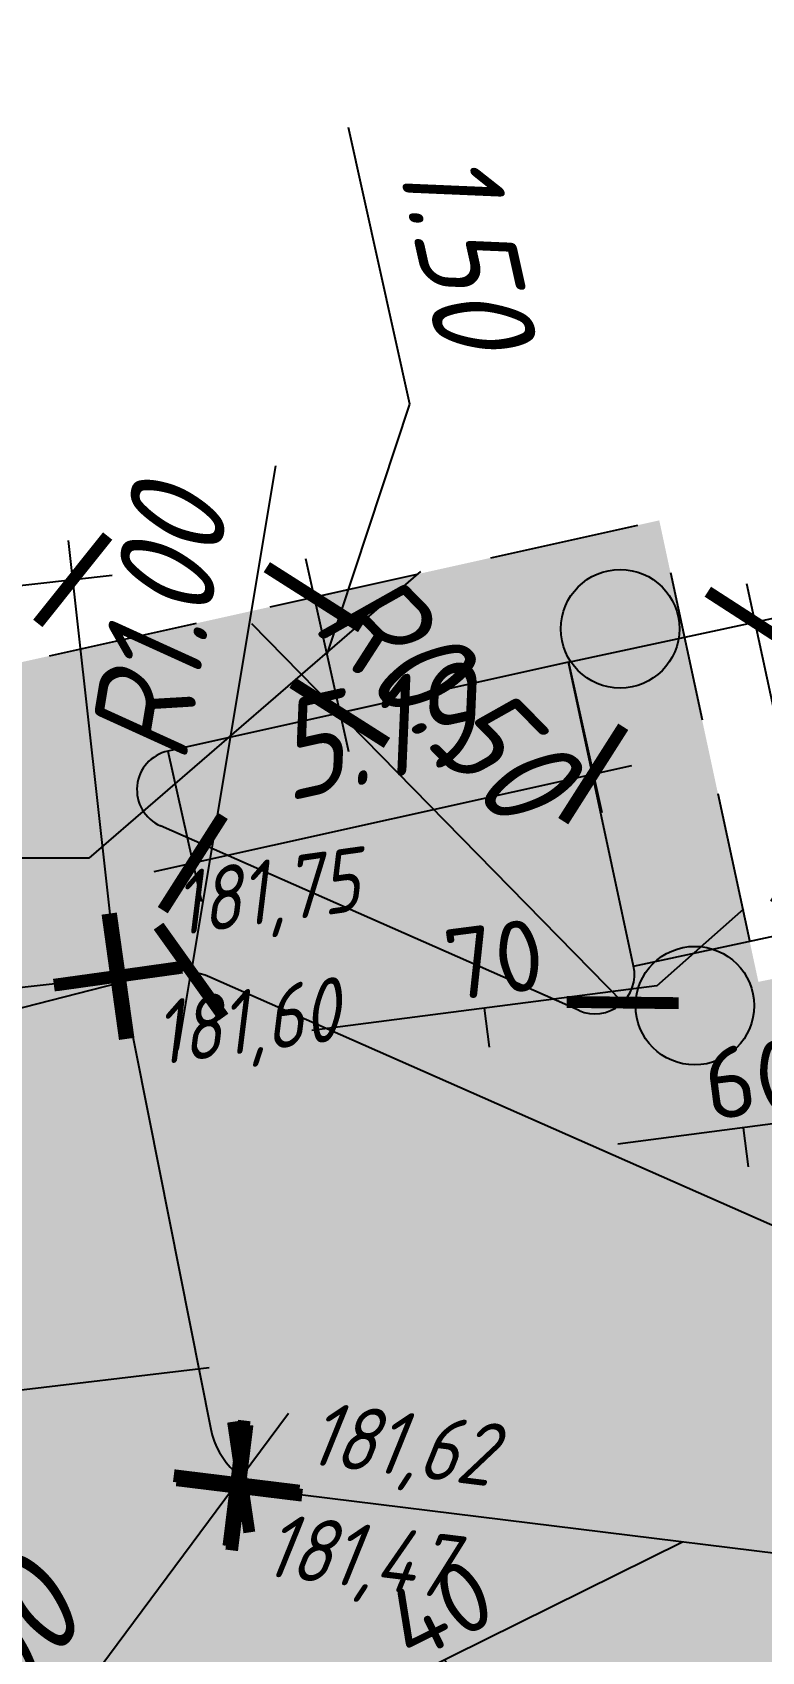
# Model space of a CAD drawing. Extents: x 8646 to 18206, y -17605 to -192.
# Drawn here: x 9180.32 to 9189.54, y -8802.96 to -8782.48 of the extents above; entities that cross this region are included whole.
import ezdxf
from ezdxf.enums import TextEntityAlignment as Align

# ---------------------------------------------------------------- set-up
doc = ezdxf.new("R2010")
doc.units = 0
doc.linetypes.add('ШТРИХОВАЯ2', pattern=[9.524999999999999, 6.35, -3.175])
doc.layers.get('0').update_dxf_attribs({"linetype": 'CONTINUOUS'})
doc.layers.get('DEFPOINTS').update_dxf_attribs({"linetype": 'CONTINUOUS'})
for name, color, linetype in [('_ГП_ВЕРТИКАЛКА', 1, 'CONTINUOUS'), ('ДВ_ГП_П_БОРТ_БР100_30_15', 140, 'CONTINUOUS'), ('ДВ_ГП_П_ГАЗОН_РУЛОННЫЙ', 9, 'CONTINUOUS'), ('ДВ_ГП_П_ГРАНИЦА_РАБОТ', 230, 'ШТРИХОВАЯ2'), ('ДВ_ГП_П_ЗАМЕНА_ЛЮК_ВОДОСТО', 205, 'CONTINUOUS'), ('ДВ_ГП_П_ОФР_РАЗМЕРЫ_ОСН', 242, 'CONTINUOUS'), ('ДВ_ПП_ДО_ТИП2_РЕМОНТ_ПОКРЫ', 31, 'CONTINUOUS'), ('ДВ_ПП_ДО_ТИП5_ЗАМЕНА_ПОКРЫ', 41, 'CONTINUOUS'), ('ДВ_ПП_ДО_ТИП9_УСТРОЙСТВО_Т', 143, 'CONTINUOUS'), ('ДВ_ПП_П_ГАЗОН_УСТРАИВАЕМЫЙ', 104, 'CONTINUOUS')]:
    doc.layers.add(name, color=color, linetype=linetype)
doc.styles.add('SMPLX_1_0', font='simplex8.shx', dxfattribs={"width": 0.8, "oblique": 15})
doc.styles.add('СПДС', font='isocpeur.ttf', dxfattribs={"width": 0.9, "oblique": 15})
doc.styles.add('ТВЕРЬУНИВЕРСАЛПРОЕКТ', font='isocpeur.ttf')
doc.dimstyles.new('ДЕЛОВОЙ_ВЕКТОР', dxfattribs={"dimtxt": 1.25, "dimasz": 1, "dimexe": 0.5, "dimexo": 0, "dimgap": 0.5, "dimtad": 1, "dimzin": 1, "dimtxsty": 'СПДС', "dimblk": 'ARCHTICK', "dimcen": 0, "dimdle": 0.5, "dimclrd": 256, "dimclre": 256, "dimclrt": 256, "dimazin": 3, "dimtfac": 1, "dimtmove": 0, "dimatfit": 3, "dimtolj": 1, "dimtzin": 9})
doc.dimstyles.new('ДЕЛОВОЙ_ВЕКТОР$4', dxfattribs={"dimtxt": 1.25, "dimasz": 1, "dimexe": 0.5, "dimexo": 0, "dimgap": 0.5, "dimtad": 1, "dimzin": 1, "dimtxsty": 'СПДС', "dimblk1": 'ARCHTICK', "dimsah": 1, "dimcen": 0, "dimdle": 0.5, "dimclrd": 256, "dimclre": 256, "dimclrt": 256, "dimazin": 3, "dimtfac": 1, "dimtmove": 0, "dimatfit": 3, "dimtolj": 1, "dimtzin": 9})

# ---------------------------------------------------------------- blocks, each defined once
blk = doc.blocks.new('_ARCHTICK')
at = {"color": 0, "linetype": 'BYBLOCK', "const_width": 0.15}
blk.add_lwpolyline([(-0.5, -0.5), (0.5, 0.5)], dxfattribs=at)
blk = doc.blocks.new('*D634')
at = {"layer": 'DEFPOINTS', "color": 0}
for p in [(9183.879955588194, -8789.62122727451), (9184.205507772716, -8791.085473078718), (9184.205507772716, -8791.085473078718)]:
    blk.add_point(p, dxfattribs=at)
at = {"layer": 'ДВ_ГП_П_ОФР_РАЗМЕРЫ_ОСН'}
for p, q in [((9185.09286009651, -8787.180003981746), (9184.314804159265, -8783.680518505324)), ((9184.042731680456, -8790.353350176612), (9185.09286009651, -8787.180003981746)), ((9183.771438193355, -8789.133145339774), (9184.314025167558, -8791.573555013454)), ((9183.879955588194, -8789.62122727451), (9184.368037522932, -8789.51270987967)), ((9184.205507772716, -8791.085473078718), (9184.693589707455, -8790.976955683876))]:
    blk.add_line(p, q, dxfattribs=at)
for p, rotation in [((9183.879955588196, -8789.62122727451), 102.5349313781753), ((9184.205507772716, -8791.085473078718), 282.5349313781753)]:
    blk.add_blockref('_ARCHTICK', p, dxfattribs=dict(at, rotation=rotation))
at = {"layer": 'ДВ_ГП_П_ОФР_РАЗМЕРЫ_ОСН', "insert": (9185.802016481046, -8785.186097105141), "char_height": 1.25, "attachment_point": 5, "rotation": 282.53493137817526, "style": 'СПДС'}
blk.add_mtext('\\A1;1.50', dxfattribs=at)
blk = doc.blocks.new('*D637')
at = {"layer": 'DEFPOINTS', "color": 0}
for p in [(9187.432916241649, -8794.392599172967), (9187.782739002458, -8794.74984423734)]:
    blk.add_point(p, dxfattribs=at)
at = {"layer": 'ДВ_ГП_П_ГАЗОН_РУЛОННЫЙ'}
blk.add_line((9183.08816198649, -8789.955660850335), (9187.782739002458, -8794.74984423734), dxfattribs=at)
at = {"layer": 'ДВ_ГП_П_ГАЗОН_РУЛОННЫЙ', "rotation": 314.3985710652152}
blk.add_blockref('_ARCHTICK', (9187.782739002458, -8794.74984423734), dxfattribs=at)
at = {"layer": 'ДВ_ГП_П_ГАЗОН_РУЛОННЫЙ', "insert": (9185.539606367694, -8790.851161203269), "char_height": 1.25, "attachment_point": 5, "rotation": 314.39857106521515, "style": 'СПДС'}
blk.add_mtext('\\A1;R0.50', dxfattribs=at)
blk = doc.blocks.new('*D674')
at = {"layer": 'DEFPOINTS', "color": 0}
for p in [(9183.555627643165, -8799.949759381798), (9182.959102214429, -8800.752353558742)]:
    blk.add_point(p, dxfattribs=at)
at = {"layer": 'ДВ_ГП_П_ОФР_РАЗМЕРЫ_ОСН'}
for p in [(9183.555627643165, -8799.949759381798), (9179.09067269407, -8805.95712582392)]:
    blk.add_line(p, (9182.959102214429, -8800.752353558742), dxfattribs=at)
at = {"layer": 'ДВ_ГП_П_ОФР_РАЗМЕРЫ_ОСН', "rotation": 53.37854698206729}
blk.add_blockref('_ARCHTICK', (9182.959102214429, -8800.752353558742), dxfattribs=at)
at = {"layer": 'ДВ_ГП_П_ОФР_РАЗМЕРЫ_ОСН', "insert": (9179.525443576447, -8803.486242760946), "char_height": 1.25, "attachment_point": 5, "rotation": 53.378546982067284, "style": 'СПДС'}
blk.add_mtext('\\A1;R1.00', dxfattribs=at)
blk = doc.blocks.new('*D675')
at = {"layer": 'DEFPOINTS', "color": 0}
for p in [(9182.325172940593, -8794.35842306943), (9182.160797863906, -8795.344820978067)]:
    blk.add_point(p, dxfattribs=at)
at = {"layer": 'ДВ_ГП_П_ОФР_РАЗМЕРЫ_ОСН'}
for p in [(9183.391134873524, -8787.961695277516), (9182.160797863906, -8795.344820978067)]:
    blk.add_line(p, (9182.325172940593, -8794.35842306943), dxfattribs=at)
at = {"layer": 'ДВ_ГП_П_ОФР_РАЗМЕРЫ_ОСН', "rotation": 260.5390666639138}
blk.add_blockref('_ARCHTICK', (9182.325172940593, -8794.35842306943), dxfattribs=at)
at = {"layer": 'ДВ_ГП_П_ОФР_РАЗМЕРЫ_ОСН', "insert": (9181.912831336527, -8789.988739303564), "char_height": 1.25, "attachment_point": 5, "rotation": 80.53906666391377, "style": 'СПДС'}
blk.add_mtext('\\A1;R1.00', dxfattribs=at)
blk = doc.blocks.new('*U684')
at = {"color": 0, "linetype": 'CONTINUOUS'}
blk.add_lwpolyline([(0, 0), (0.4162539275694954, 0.2770066204677598)], dxfattribs=at)
at = {"color": 0, "linetype": 'CONTINUOUS', "style": 'ТВЕРЬУНИВЕРСАЛПРОЕКТ', "flags": 4}
blk.add_attdef('ГОРИЗОНТАЛЬ', (0.1121774511884177, -0.430393223429204), '', height=0.8999999999999995, rotation=123.642776133255, dxfattribs=at)
blk = doc.blocks.new('*D708')
at = {"layer": 'DEFPOINTS', "color": 0}
for p in [(9180.82904668448, -8789.400729342393), (9181.389470661194, -8794.42466064526), (9173.282404934296, -8795.32901099168)]:
    blk.add_point(p, dxfattribs=at)
at = {"layer": 'ДВ_ГП_П_ОФР_РАЗМЕРЫ_ОСН'}
for p, q in [((9181.389470661194, -8794.42466064526), (9180.773615060798, -8788.903811507036)), ((9172.225063122227, -8790.360511312496), (9181.325964519838, -8789.34529771871)), ((9173.282404934296, -8795.32901099168), (9172.6665493339, -8789.808161853456))]:
    blk.add_line(p, q, dxfattribs=at)
for p, rotation in [((9180.82904668448, -8789.400729342393), 6.365080377033241), ((9172.721980957584, -8790.305079688813), 186.3650803770333)]:
    blk.add_blockref('_ARCHTICK', p, dxfattribs=dict(at, rotation=rotation))
at = {"layer": 'ДВ_ГП_П_ОФР_РАЗМЕРЫ_ОСН', "insert": (9176.650792667746, -8788.73483938605), "char_height": 1.25, "attachment_point": 5, "rotation": 6.365080377033244, "style": 'СПДС'}
blk.add_mtext('\\A1;8.16', dxfattribs=at)
blk = doc.blocks.new('РСО_ЛЮК_ВОДОСТОК')
at = {"layer": 'ДВ_ГП_П_ЗАМЕНА_ЛЮК_ВОДОСТО'}
h = blk.add_hatch(color=256, dxfattribs=at)
h.dxf.hatch_style = 1
edge = h.paths.add_edge_path()
edge.add_arc((0, 0), 0.75, 0, 360)
blk.add_circle((0, 0), 0.75, dxfattribs=at)
blk = doc.blocks.new('*D825')
at = {"layer": 'DEFPOINTS', "color": 0}
for p in [(9187.096105025104, -8790.44279392786), (9190.279106439983, -8793.781387242763), (9187.921771161156, -8794.287618852566)]:
    blk.add_point(p, dxfattribs=at)
at = {"layer": 'ДВ_ГП_П_ОФР_РАЗМЕРЫ_ОСН'}
for p, q in [((9189.34845998353, -8789.447707398547), (9190.384086760385, -8794.270242162273)), ((9187.096105025104, -8790.44279392786), (9189.94229522344, -8789.831581997656)), ((9187.921771161156, -8794.287618852566), (9190.767961359492, -8793.676406922363))]:
    blk.add_line(p, q, dxfattribs=at)
for p, rotation in [((9189.45344030393, -8789.936562318057), 102.1200457059636), ((9190.279106439983, -8793.781387242763), 282.1200457059635)]:
    blk.add_blockref('_ARCHTICK', p, dxfattribs=dict(at, rotation=rotation))
at = {"layer": 'ДВ_ГП_П_ОФР_РАЗМЕРЫ_ОСН', "insert": (9190.966196940852, -8791.622769059508), "char_height": 1.25, "attachment_point": 5, "rotation": 282.12004570596355, "style": 'СПДС'}
blk.add_mtext('\\A1;3.93', dxfattribs=at)
blk = doc.blocks.new('*D826')
at = {"layer": 'DEFPOINTS', "color": 0}
for p in [(9187.096105025397, -8790.442793927796), (9182.032241947965, -8791.568664790628), (9187.41079166277, -8791.858169435382)]:
    blk.add_point(p, dxfattribs=at)
at = {"layer": 'ДВ_ГП_П_ОФР_РАЗМЕРЫ_ОСН'}
for p, q in [((9187.096105025397, -8790.442793927796), (9187.519309057612, -8792.346251370118)), ((9182.032241947965, -8791.568664790628), (9182.45544598018, -8793.472122232952)), ((9181.8588466506, -8793.092557693057), (9187.898873597507, -8791.74965204054))]:
    blk.add_line(p, q, dxfattribs=at)
for p, rotation in [((9187.41079166277, -8791.858169435382), 12.53493137819283), ((9182.346928585339, -8792.984040298215), 192.5349313781928)]:
    blk.add_blockref('_ARCHTICK', p, dxfattribs=dict(at, rotation=rotation))
at = {"layer": 'ДВ_ГП_П_ОФР_РАЗМЕРЫ_ОСН', "insert": (9184.634695985662, -8791.32292051364), "char_height": 1.25, "attachment_point": 5, "rotation": 12.53493137819283, "style": 'СПДС'}
blk.add_mtext('\\A1;5.19', dxfattribs=at)
blk = doc.blocks.new('M_POINT_06')
at = {"const_width": 0.2}
for points in [[(0, 1), (0, -1)], [(-1, 0), (1, 0)]]:
    blk.add_lwpolyline(points, dxfattribs=at)
at = {"color": 0, "linetype": 'BYBLOCK'}
blk.add_point((0, 0), dxfattribs=at)
at = {"color": 0, "linetype": 'BYBLOCK', "style": 'SMPLX_1_0', "oblique": 15, "width": 0.8}
for tag, p in [('NORTH', (1, 3.5)), ('EAST', (1, 2)), ('ELEVATION', (1, 0.5)), ('DESCRIPTION', (1, -1))]:
    blk.add_attdef(tag, p, '', height=1, dxfattribs=at)
for tag, p in [('Z', (-1, 2)), ('NUMBER', (-1, 0.5)), ('CODE1', (-1, -1)), ('CODE2', (-1, -2.5)), ('CODE3', (-1, -4))]:
    blk.add_attdef(tag, text='', height=1, dxfattribs=at).set_placement(p, align=Align.RIGHT)
blk = doc.blocks.new('M_POINT_04')
at = {"color": 0, "const_width": 0.2}
for points in [[(0, 1), (0, -1)], [(-1, 0), (1, 0)]]:
    blk.add_lwpolyline(points, dxfattribs=at)
at = {"color": 0, "linetype": 'BYBLOCK'}
blk.add_point((0, 0), dxfattribs=at)
at = {"color": 0, "linetype": 'BYBLOCK', "style": 'SMPLX_1_0', "oblique": 15, "width": 0.8}
for tag, p in [('NORTH', (0.9999999999999999, 3.5)), ('EAST', (1, 2)), ('ELEVATION', (1, 0.4999999999999999)), ('DESCRIPTION', (1, -1))]:
    blk.add_attdef(tag, p, '', height=1, dxfattribs=at)
for tag, p in [('Z', (-0.9999999999999998, 2)), ('NUMBER', (-0.9999999999999999, 0.5000000000000001)), ('CODE1', (-1, -0.9999999999999999)), ('CODE2', (-1, -2.5)), ('CODE3', (-0.9999999999999998, -4))]:
    blk.add_attdef(tag, text='', height=1, dxfattribs=at).set_placement(p, align=Align.RIGHT)
blk = doc.blocks.new('*U1160')
at = {"color": 0, "linetype": 'CONTINUOUS'}
blk.add_lwpolyline([(0, 0), (0.4835848521883298, 0.1270656945599063)], dxfattribs=at)
at = {"color": 0, "linetype": 'CONTINUOUS', "style": 'ТВЕРЬУНИВЕРСАЛПРОЕКТ', "flags": 4}
blk.add_attdef('ГОРИЗОНТАЛЬ', (-0.0334422985981858, -0.4435129310328847), '', height=0.8999999999999996, rotation=104.7221219821744, dxfattribs=at)

msp = doc.modelspace()

# ---------------------------------------------------------------- hatches: boundary and pattern name
at = {"layer": 'ДВ_ГП_П_ГАЗОН_РУЛОННЫЙ'}
h = msp.add_hatch(color=256, dxfattribs=at)
h.dxf.hatch_style = 1
edge = h.paths.add_edge_path()
edge.add_arc((-116300.3808593974, 919442.4536245302), 936604.3449646322, 277.68368648986274, 277.6842830747062, ccw=False)
edge.add_line((8927.387862699677, -8752.410047701514), (8924.665748643634, -8757.034159042374))
edge.add_arc((8927.251050617871, -8758.556070243112), 3.000000000154401, 149.5156009076617, 162.3199063845557)
edge.add_line((8924.392749454062, -8757.644964070434), (8925.954885322488, -8765.073787978028))
edge.add_line((8925.954885322488, -8765.073787978028), (8927.19582026329, -8770.516707172967))
edge.add_line((8927.19582026329, -8770.516707172967), (8927.526226148568, -8770.47472422155))
edge.add_line((8927.526226148568, -8770.47472422155), (8928.516085729116, -8770.348947930843))
edge.add_line((8928.516085729116, -8770.348947930843), (8941.885651642086, -8767.571764256465))
edge.add_line((8941.885651642086, -8767.571764256465), (8941.732982341226, -8767.051640312438))
edge.add_line((8941.732982341226, -8767.051640312438), (8937.05256406503, -8751.106079549878))
h = msp.add_hatch(color=256, dxfattribs=at)
h.dxf.hatch_style = 1
edge = h.paths.add_edge_path()
edge.add_line((9187.096105025106, -8790.442793927861), (9182.032241947965, -8791.56866479063))
edge.add_arc((9182.140759342821, -8792.056746725379), 0.5000000000146941, 102.5349313795241, 180.9973042211315)
edge.add_line((9181.640835085213, -8792.065449407062), (9187.637060085515, -8794.849025827547))
edge.add_arc((9187.43291624164, -8794.392599172963), 0.5000000000069997, 294.0973153219868, 372.1200457055552)
edge.add_line((9187.921771161156, -8794.287618852564), (9187.096105025106, -8790.442793927861))
h = msp.add_hatch(color=256, dxfattribs=at)
h.dxf.hatch_style = 1
h.paths.add_polyline_path([(9195.352401391727, -8800.074254980635), (9182.564593960908, -8794.42997196755, 0.1324550843783341), (9182.049934616549, -8794.35098530736), (9181.43542712352, -8794.419534161276), (9181.785101775731, -8796.176573790613), (9182.574861351011, -8800.14494513992, 0.3234083960427361), (9183.432756156568, -8800.942181972117), (9190.401218449524, -8801.804944800759, 0.2363754708183415)])
at = {"layer": 'ДВ_ПП_ДО_ТИП2_РЕМОНТ_ПОКРЫ'}
h = msp.add_hatch(color=256, dxfattribs=at)
h.dxf.hatch_style = 1
edge = h.paths.add_edge_path()
edge.add_line((9202.720970000304, -8797.601349986266), (9202.099502777219, -8794.68427258216))
edge.add_line((9202.099502777219, -8794.68427258216), (9197.138273142711, -8795.804685234421))
edge.add_arc((9191.138447369109, -8795.85040925883), 5.999999999999338, -14.781806766110094, 0.4366364964807872, ccw=False)
edge.add_arc((9191.138447369121, -8795.85040925883), 5.999999999987334, 329.8439699211655, 345.2181932338588, ccw=False)
edge.add_arc((9191.138447369114, -8795.85040925884), 5.999999999988771, 262.9421466249227, 329.8439699212755, ccw=False)
edge.add_line((9190.401218449524, -8801.804944800759), (9183.432756156568, -8800.942181972117))
edge.add_arc((9183.555627643167, -8799.949759381792), 1.000000000003323, 191.6845010653374, 262.94214662490725, ccw=False)
edge.add_line((9182.576350012898, -8800.152281782677), (9181.43568360476, -8794.419505550568))
edge.add_line((9181.43568360476, -8794.419505550568), (9166.146518641564, -8796.125025413943))
edge.add_line((9166.146518641564, -8796.125025413943), (9166.72198011107, -8798.873226755932))
edge.add_line((9166.72198011107, -8798.873226755932), (9167.799108147306, -8802.783252321431))
edge.add_line((9167.799108147306, -8802.783252321431), (9170.258453853536, -8803.077721523856))
edge.add_line((9170.258453853536, -8803.077721523856), (9179.016242812491, -8804.12633340596))
edge.add_line((9179.016242812491, -8804.12633340596), (9181.397260591037, -8804.411424031663))
edge.add_line((9181.397260591037, -8804.411424031663), (9212.251124351911, -8808.105704437383))
edge.add_line((9212.251124351911, -8808.105704437383), (9209.779139988404, -8796.070239997558))
edge.add_line((9209.779139988404, -8796.070239997558), (9202.720970000304, -8797.601349986266))
at = {"layer": 'ДВ_ПП_ДО_ТИП5_ЗАМЕНА_ПОКРЫ'}
h = msp.add_hatch(color=256, dxfattribs=at)
h.dxf.hatch_style = 1
edge = h.paths.add_edge_path()
edge.add_line((9016.488677068974, -8742.62169371712), (9018.87191848438, -8742.119585177556))
edge.add_line((9018.87191848438, -8742.119585177556), (9025.970231954674, -8740.62852697525))
edge.add_line((9025.970231954674, -8740.62852697525), (9038.494256545851, -8737.998499535552))
edge.add_line((9038.494256545851, -8737.998499535552), (9038.617009716145, -8738.582876864042))
edge.add_line((9038.617009716145, -8738.582876864042), (9041.443374492923, -8737.989176150753))
edge.add_line((9041.443374492923, -8737.989176150753), (9041.245549083302, -8737.008906922772))
edge.add_line((9041.245549083302, -8737.008906922772), (9039.390080124438, -8737.398663140164))
edge.add_line((9039.390080124438, -8737.398663140164), (9039.267177129383, -8736.813572557632))
edge.add_line((9039.267177129383, -8736.813572557632), (9024.786018250017, -8739.855456800924))
edge.add_line((9024.786018250017, -8739.855456800924), (9024.908921262195, -8740.440547379858))
edge.add_line((9024.908921262195, -8740.440547379858), (9019.764999999948, -8741.507999999874))
edge.add_line((9019.764999999948, -8741.507999999874), (9019.644355874754, -8740.935504578305))
edge.add_line((9019.644355874754, -8740.935504578305), (9004.994097018292, -8744.012909481975))
edge.add_line((9004.994097018292, -8744.012909481975), (9005.11699999995, -8744.597999999874))
edge.add_line((9005.11699999995, -8744.597999999874), (9000.037660206865, -8745.653058290227))
edge.add_line((9000.037660206865, -8745.653058290227), (8999.917150934183, -8745.079363167457))
edge.add_line((8999.917150934183, -8745.079363167457), (8985.32570491648, -8748.14441370879))
edge.add_line((8985.32570491648, -8748.14441370879), (8985.457899990794, -8748.77374001269))
edge.add_line((8985.457899990794, -8748.77374001269), (8980.35999999995, -8749.788999999873))
edge.add_line((8980.35999999995, -8749.788999999873), (8980.238989571515, -8749.212919114438))
edge.add_line((8980.238989571515, -8749.212919114438), (8965.700962709181, -8752.266748892976))
edge.add_line((8965.700962709181, -8752.266748892976), (8965.82599999995, -8752.861999999877))
edge.add_line((8965.82599999995, -8752.861999999877), (8960.71037679863, -8753.948707527688))
edge.add_line((8960.71037679863, -8753.948707527688), (8960.581521774906, -8753.342128726952))
edge.add_line((8960.581521774906, -8753.342128726952), (8941.082064058302, -8757.438146946497))
edge.add_line((8941.082064058302, -8757.438146946497), (8940.374671051495, -8754.076108523423))
edge.add_line((8940.374671051495, -8754.076108523423), (8941.92842406614, -8753.749730129948))
edge.add_line((8941.92842406614, -8753.749730129948), (8941.254022931418, -8750.539183878107))
edge.add_arc((-116300.3809021083, 919442.4538186744), 936604.3451627444, 277.6842830757075, 277.68454242455965, ccw=False)
edge.add_line((8937.052564065814, -8751.106079550183), (8941.732982341175, -8767.051640312311))
edge.add_line((8941.732982341175, -8767.051640312311), (8941.885651642086, -8767.571764256465))
edge.add_line((8941.885651642086, -8767.571764256465), (8943.359095209436, -8767.26569422794))
edge.add_line((8943.359095209436, -8767.26569422794), (8943.229202285907, -8766.823166363394))
edge.add_line((8943.229202285907, -8766.823166363394), (8940.792265022788, -8758.520846161158))
edge.add_line((8940.792265022788, -8758.520846161158), (8959.810670175179, -8754.525876366279))
edge.add_line((8959.810670175179, -8754.525876366279), (8966.885176431932, -8753.039819329953))
edge.add_line((8966.885176431932, -8753.039819329953), (8979.465919224114, -8750.397133185561))
edge.add_line((8979.465919224114, -8750.397133185561), (8986.509918659076, -8748.91748413748))
edge.add_line((8986.509918659076, -8748.91748413748), (8999.144080497892, -8746.263576873022))
edge.add_line((8999.144080497892, -8746.263576873022), (9006.178310745261, -8744.785979903449))
edge.add_line((9006.178310745261, -8744.785979903449), (9013.83050409704, -8743.178574961632))
edge.add_line((9013.83050409704, -8743.178574961632), (9015.664307982664, -8751.20456041233))
edge.add_line((9015.664307982664, -8751.20456041233), (9015.894013442068, -8752.209909288167))
edge.add_line((9015.894013442068, -8752.209909288167), (9018.532761445676, -8751.650297290349))
edge.add_line((9018.532761445676, -8751.650297290349), (9018.31585259381, -8750.692223319855))
edge.add_line((9018.31585259381, -8750.692223319855), (9016.488677068974, -8742.62169371712))
h = msp.add_hatch(color=256, dxfattribs=at)
h.dxf.hatch_style = 1
edge = h.paths.add_edge_path()
edge.add_line((9181.389470660604, -8794.424660645394), (9180.489120015824, -8790.375126602596))
edge.add_line((9180.489120015824, -8790.375126602596), (9175.134881072529, -8791.56555800383))
edge.add_line((9175.134881072529, -8791.56555800383), (9167.590199999411, -8793.243000000133))
edge.add_line((9167.590199999411, -8793.243000000133), (9163.534100005494, -8773.805129985825))
edge.add_line((9163.534100005494, -8773.805129985825), (9163.363295137962, -8773.841255454905))
edge.add_line((9163.363295137962, -8773.841255454905), (9164.880879999411, -8781.016550000133))
edge.add_line((9164.880879999411, -8781.016550000133), (9156.264295630735, -8782.936261654651))
edge.add_line((9156.264295630735, -8782.936261654651), (9156.51802542133, -8784.075122348839))
edge.add_line((9156.51802542133, -8784.075122348839), (9149.85599999941, -8785.542000000132))
edge.add_line((9149.85599999941, -8785.542000000132), (9149.731655026268, -8784.972567914303))
edge.add_line((9149.731655026268, -8784.972567914303), (9148.22899999941, -8785.281000000134))
edge.add_line((9148.22899999941, -8785.281000000134), (9147.37426488548, -8781.116802841076))
edge.add_line((9147.37426488548, -8781.116802841076), (9148.824674820864, -8780.819094482413))
edge.add_line((9148.824674820864, -8780.819094482413), (9146.75714374159, -8771.350930784154))
edge.add_line((9146.75714374159, -8771.350930784154), (9142.661450147427, -8772.156043031231))
edge.add_line((9142.661450147427, -8772.156043031231), (9141.23716998751, -8765.515149998608))
edge.add_line((9141.23716998751, -8765.515149998608), (9145.264084684735, -8764.537636739502))
edge.add_line((9145.264084684735, -8764.537636739502), (9144.56628784766, -8761.318007359354))
edge.add_line((9144.56628784766, -8761.318007359354), (9143.023956860192, -8761.654801023042))
edge.add_line((9143.023956860192, -8761.654801023042), (9142.176699388963, -8757.74556134316))
edge.add_line((9142.176699388963, -8757.74556134316), (9143.713454664165, -8757.412497238209))
edge.add_line((9143.713454664165, -8757.412497238209), (9143.347005623418, -8755.734360763961))
edge.add_line((9143.347005623418, -8755.734360763961), (9142.360477759887, -8755.90396767935))
edge.add_line((9142.360477759887, -8755.90396767935), (9142.522803854446, -8756.647332539706))
edge.add_line((9142.522803854446, -8756.647332539706), (9140.987575105699, -8756.980065797465))
edge.add_line((9140.987575105699, -8756.980065797465), (9142.60437265718, -8764.439957692453))
edge.add_line((9142.60437265718, -8764.439957692453), (9139.2931926947, -8765.26992786905))
edge.add_arc((9139.050057389844, -8764.299935485817), 0.9999999999997455, 194.0716627801897, 284.07166278018974, ccw=False)
edge.add_line((9138.08006500661, -8764.543070790673), (9136.18091433881, -8756.966377297013))
edge.add_line((9136.18091433881, -8756.966377297013), (9134.698397592567, -8757.221256152076))
edge.add_line((9134.698397592567, -8757.221256152076), (9137.040962558125, -8766.566958435684))
edge.add_line((9137.040962558125, -8766.566958435684), (9138.691342748552, -8773.151177930662))
edge.add_line((9138.691342748552, -8773.151177930662), (9141.947021946848, -8786.139764785536))
edge.add_arc((9156.496907695357, -8782.492735212707), 14.99999999999176, 194.071662780151, 206.9926291618553)
edge.add_arc((9156.496907695362, -8782.492735212698), 15.00000000000095, 206.9926291618768, 219.9135955435246)
edge.add_line((9144.991713856938, -8792.117209990072), (9143.671665751595, -8786.850855897961))
edge.add_line((9143.671665751595, -8786.850855897961), (9142.482823253315, -8782.107948779258))
edge.add_line((9142.482823253315, -8782.107948779258), (9140.786919815631, -8775.342113524617))
edge.add_line((9140.786919815631, -8775.342113524617), (9140.378520004884, -8773.875449995423))
edge.add_line((9140.378520004884, -8773.875449995423), (9146.089747668895, -8772.981987088297))
edge.add_line((9146.089747668895, -8772.981987088297), (9147.631663855262, -8780.043121505012))
edge.add_line((9147.631663855262, -8780.043121505012), (9146.19362100794, -8780.338291418924))
edge.add_line((9146.19362100794, -8780.338291418924), (9147.450488577257, -8786.461643877674))
edge.add_line((9147.450488577257, -8786.461643877674), (9148.96535650971, -8786.150704994288))
edge.add_line((9148.96535650971, -8786.150704994288), (9148.994832795166, -8786.285690285074))
edge.add_line((9148.994832795166, -8786.285690285074), (9163.58847, -8783.06925))
edge.add_line((9163.58847, -8783.06925), (9165.442881897, -8791.406733790407))
edge.add_line((9165.442881897, -8791.406733790407), (9165.161644325048, -8791.39569803798))
edge.add_line((9165.161644325048, -8791.39569803798), (9166.148467617353, -8796.124808004039))
edge.add_line((9166.148467617353, -8796.124808004039), (9181.389470660604, -8794.424660645394))
at = {"layer": 'ДВ_ПП_ДО_ТИП9_УСТРОЙСТВО_Т'}
h = msp.add_hatch(color=256, dxfattribs=at)
h.dxf.hatch_style = 1
h.paths.add_polyline_path([(9191.290872462447, -8795.65025732979), (9195.698977814913, -8794.74185208396), (9195.376866773713, -8793.276712108967), (9189.499000017528, -8794.488000081621), (9188.24544001753, -8788.650630081624), (9180.48912003394, -8790.375126684085), (9181.389470678721, -8794.424660726883), (9181.435683622287, -8794.419505632188), (9182.00133065908, -8794.356407205345, -0.1428031869708963), (9182.564593978437, -8794.429972049165), (9194.667944678398, -8799.772149517896), (9195.352401409255, -8800.074255062256, 0.1099667202648011), (9196.326410836224, -8798.86454856181), (9195.900361062744, -8798.676498693823), (9191.189891903397, -8796.597391606576, -0.7301487162222022)])
h.paths.add_polyline_path([(9187.23101821068, -8794.85002375985), (9181.938861311846, -8792.514171312254, -0.7242075725365444), (9182.032241965502, -8791.56866487225), (9187.096105042634, -8790.442794009483), (9187.921771178684, -8794.287618934186, -0.6124152473145111)], flags=16)
at = {"layer": 'ДВ_ПП_П_ГАЗОН_УСТРАИВАЕМЫЙ'}
h = msp.add_hatch(color=256, dxfattribs=at)
h.dxf.hatch_style = 1
edge = h.paths.add_edge_path()
edge.add_line((9181.640835085213, -8792.065449407062), (9187.637060085515, -8794.849025827547))
edge.add_arc((9187.432908763492, -8794.39256413593), 0.5000350369706229, 245.9035416182004, 294.09645838179955, ccw=False)
edge.add_line((9187.22875744147, -8794.849025827547), (9181.938861294311, -8792.514171230629))
edge.add_arc((9182.140759342805, -8792.056746725368), 0.4999999999986683, 180.9973042224147, 246.1842936389845, ccw=False)

# ---------------------------------------------------------------- linework, layer by layer
at = {"layer": '_ГП_ВЕРТИКАЛКА'}
for p, q in [((9185.224940301014, -8789.298319015863), (9181.032322261244, -8792.92306750931)), ((9181.032322261244, -8792.92306750931), (9169.012764733034, -8792.933282419484)), ((9188.214283651401, -8794.538209736482), (9189.3158616818, -8793.56431528423)), ((9181.408372603471, -8794.50480337667), (9166.15884434052, -8798.420738501658)), ((9188.214283651401, -8794.538209736482), (9183.850310504644, -8795.101978572167)), ((9190.892034300688, -8796.12433670894), (9187.722614444452, -8796.541153336768)), ((9182.556148446309, -8799.371281632526), (9176.744904957724, -8800.059492694321)), ((9182.520595422267, -8804.545926273853), (9188.540019670416, -8801.573325843261))]:
    msp.add_line(p, q, dxfattribs=at)
at = {"layer": 'ДВ_ГП_П_БОРТ_БР100_30_15'}
for points in [[(9187.921771161158, -8794.287618852566), (9187.096105025106, -8790.442793927861), (9182.032241947965, -8791.56866479063)], [(9187.231018193153, -8794.850023678226), (9181.938861294315, -8792.514171230625)], [(9181.43568360476, -8794.419505550566), (9182.049934616549, -8794.35098530736)], [(9181.43542712352, -8794.419534161276), (9173.282404934296, -8795.329010991682)], [(9181.43542712352, -8794.419534161276), (9181.785101775731, -8796.176573790613)], [(9195.352401391727, -8800.074254980635), (9182.56459396091, -8794.429971967544)], [(9181.785101775731, -8796.176573790613), (9182.574861351008, -8800.144945139922)], [(9190.401218449524, -8801.804944800759), (9183.432756156568, -8800.942181972117)]]:
    msp.add_lwpolyline(points, dxfattribs=at)
for centre, radius, start, end in [((9182.140759342807, -8792.056746725368), 0.5, 102.5349313781677, 246.1842936387939), ((9182.160797863913, -8795.344820978073), 1, 66.18429363883595, 96.36508037712377), ((9187.432916241649, -8794.392599172967), 0.5, 246.184293638878, 12.12004570593405), ((9183.555627643165, -8799.949759381796), 1, 191.2555752663217, 262.9421466249851)]:
    msp.add_arc(centre, radius, start, end, dxfattribs=at)
at = {"layer": 'ДВ_ГП_П_ГРАНИЦА_РАБОТ', "ltscale": 0.3, "flags": 128}
msp.add_lwpolyline([(9268.820214064319, -8923.046645439708), (9267.965836163576, -8923.816975350448), (9267.420382793665, -8921.33893121128), (9266.54810823545, -8921.530931470415), (9265.888, -8918.532), (9259.233680593934, -8919.996884111344), (9258.508695364239, -8916.701347773676), (9256.56100208735, -8917.129820917806), (9256.221006943642, -8915.584318577177), (9255.049000012343, -8915.841999997287), (9255.59092077395, -8918.306274361403), (9253.372509994813, -8918.776970000305), (9253.899051723696, -8921.170449700003), (9239.57507788324, -8924.32158128605), (9238.89317464728, -8921.221881175825), (9236.71035723288, -8921.70207935853), (9236.447661121056, -8920.507952171067), (9235.373349986266, -8920.744289986877), (9235.795481475125, -8922.663155879583), (9233.70292709128, -8923.123497116001), (9234.22539497055, -8925.498458357495), (9220.027501663259, -8928.621853755303), (9219.506340006716, -8926.252830011903), (9219.281000000807, -8924.725000005468), (9218.192772637107, -8924.885502914518), (9218.429383373516, -8926.48974977874), (9214.158257637257, -8927.429354930266), (9214.679419293803, -8929.798378704185), (9200.298834767127, -8932.961964343132), (9199.805056987492, -8930.717418460472), (9194.49431, -8931.88573), (9194.988087783611, -8934.130275900714), (9180.793086062196, -8937.253035157322), (9179.381550005106, -8931.454569996244), (9178.219779473253, -8931.755051698356), (9178.865692129277, -8934.076984282967), (9176.655430010162, -8934.563220006976), (9176.908922082745, -8935.715508697127), (9174.936568681906, -8936.149406872768), (9175.438494733708, -8938.430992026255), (9161.05332057177, -8941.595587334275), (9159.977, -8936.703), (9158.807660878325, -8936.973894985807), (9159.298609088411, -8939.06552723777), (9157.16, -8939.536), (9157.258806931937, -8939.985142682008), (9155.223, -8940.433), (9155.73608844264, -8942.76532557146), (9141.513471877193, -8945.894159825435), (9140.998, -8943.551), (9135.688793585658, -8944.718972622068), (9136.204265449995, -8947.062132450332), (9121.790950026782, -8950.23291857979), (9121.280689992982, -8947.913449995423), (9116.077, -8949.105), (9116.5774418775, -8951.379838557084), (9111.6721396527, -8952.458956297494), (9111.435, -8951.381), (9107.935, -8952.035), (9108.196473205673, -8953.223568281031), (9102.1982616657, -8954.54311526841), (9100.703289991625, -8947.361079991406), (9099.5271109653, -8947.598993682668), (9100.112057617634, -8950.6451674491), (9098.089999972992, -8951.090000005943), (9098.479966581512, -8952.862655564837), (9096.398170049133, -8953.320630115666), (9096.92243172446, -8955.70374545835), (9082.623669240395, -8958.849331003754), (9081.318780036507, -8952.861545947886), (9080.145749076815, -8953.114527146216), (9080.76458386314, -8955.98395921502), (9078.649999999854, -8956.440000000033), (9078.817323587757, -8957.200596179084), (9076.752180532058, -8957.654907135573), (9077.273849787896, -8960.02623810541), (9068.882519710221, -8961.872247312971), (9068.622469985046, -8960.690149998474), (9067.425850181164, -8960.9503801681), (9067.683683660825, -8962.135979241071), (9062.978414947136, -8963.17109164324), (9062.19767464217, -8959.622111758781), (9060.125037324138, -8960.078071352274), (9059.331736167485, -8957.239641163365), (9058.239950067184, -8957.506819988006), (9059.223307931761, -8961.525164067507), (9057.108335703604, -8961.990436933507), (9057.627050635561, -8964.348338657715), (9043.388991048914, -8967.480570181135), (9042.141541026094, -8961.810086720705), (9041.165924985504, -8962.012860011597), (9041.475596805287, -8964.549369680237), (9039.359, -8965.015), (9039.534977355266, -8965.814933286538), (9037.477333899657, -8966.267594372517), (9038.004750205999, -8968.665049653617), (9023.714687246314, -8971.80872145757), (9022.55517884958, -8966.839422320661), (9021.453404660682, -8967.114926569), (9021.934719263487, -8969.30281887155), (9019.439750861544, -8969.85168718889), (9016.357903301261, -8954.630782183427), (9014.737564488938, -8946.627122928756), (9019.970875130928, -8945.689605806785), (9019.385500000504, -8941.979145724967), (9018.45006609933, -8942.146110056374), (9017.28206236461, -8936.35609154265), (9012.819643158795, -8937.153088633975), (9012.45170666257, -8935.334719657221), (9021.634105566656, -8933.323784876273), (9020.57244059624, -8928.02867920583), (9020.572440596086, -8928.028679205061), (9021.527866789515, -8927.83711692458), (9021.905200040625, -8929.719084871791), (9023.357000000002, -8929.428), (9022.979666748895, -8927.546032052796), (9038.785366735026, -8924.377000310988), (9039.12, -8926.046), (9040.574, -8925.717), (9040.246562142165, -8924.083887754148), (9050.261, -8922.076000000001), (9047.419391235064, -8907.19306326398), (9048.314628053988, -8907.022146692727), (9047.911960130834, -8905.10665668122), (9047.02674258648, -8905.292744161701), (9046.598560014649, -8904.991280007325), (9044.910724564088, -8905.346091147772), (9040.568, -8884.611), (9019.85972914246, -8885.226254371706), (9019.856388427384, -8885.113850162172), (9019.597, -8883.873), (9018.439162836487, -8884.11503531592), (9017.987, -8881.952), (9014.995891002765, -8882.577264099236), (9015.70744225898, -8885.981149540698), (9012.637417554246, -8886.622910245063), (9011.117, -8878.844000000001), (9009.69591984369, -8878.994094243477), (9009.247389996033, -8879.041500015259), (9009.667, -8881.463), (9005.898119985435, -8887.402860024711), (9005.68245001025, -8888.528160026228), (9005.929, -8892.651), (9009.376318427763, -8909.47165974505), (9007.306540286543, -8909.9205213938), (9001.936831958534, -8911.089234120212), (9003.562939290241, -8918.143061011011), (8996.214396633828, -8919.835093010173), (8996.554, -8921.31), (8993.436001823175, -8922.01708988815), (8991.978323914938, -8922.362581238083), (8986.66, -8923.586000000001), (8986.320863248891, -8922.113119532545), (8963.473881405951, -8927.373730536658), (8959.5666511124, -8909.581238959929), (8961.728082956053, -8909.077351179458), (8960.633430005799, -8903.455959990233), (8958.331607409895, -8903.92202993866), (8955.300376720481, -8889.814241157264), (8957.42057689631, -8889.348694212184), (8956.206904995879, -8883.818224982451), (8954.143452502889, -8884.199116517912), (8952.853705034617, -8877.84169079639), (8953.971199987793, -8877.611670003356), (8953.361670003356, -8875.139409985655), (8952.32894982757, -8875.361648304697), (8952.046201527728, -8874.02520695056), (8945.065752745939, -8875.502046971025), (8944.699154557384, -8873.848189725439), (8941.770246653054, -8874.49741887447), (8941.553836936708, -8873.521116239694), (8940.086564393583, -8873.737525956038), (8938.818630059215, -8867.535535584417), (8933.588274200658, -8858.363292726313), (8908.272340979365, -8863.886679265946), (8890.21389255419, -8867.683323740795), (8868.223766411813, -8766.298574277398), (8880.504, -8765.823, 4.4137307367e-06), (8879.83020981583, -8758.826178784906, 4.4137307367e-06), (8877.44050677482, -8748.756996133374, 4.4137307367e-06), (8908.505155082341, -8741.670191887244, 4.4137307367e-06), (8911.146512918785, -8753.203326528292, 4.4137307367e-06), (8924.866827646445, -8752.750170634128, 4.4137307367e-06), (8941.254022931083, -8750.539183878034), (8941.928424066191, -8753.749730130074), (8940.374671051546, -8754.076108523548), (8941.082064058353, -8757.438146946624), (8960.581521774957, -8753.34212872708), (8960.710376798681, -8753.948707527816), (8965.826000000001, -8752.862000000005), (8965.700962709232, -8752.266748893104), (8980.238989571566, -8749.212919114563), (8980.36, -8749.789), (8985.457899990844, -8748.773740012817), (8985.325704916531, -8748.144413708915), (8999.917150934234, -8745.079363167582), (9000.037660206915, -8745.653058290352), (9005.117, -8744.598), (9004.994097018343, -8744.0129094821), (9019.644355874805, -8740.935504578432), (9019.765, -8741.508), (9024.908921262246, -8740.440547379985), (9024.786018250068, -8739.855456801051), (9039.267177129434, -8736.81357255776), (9039.39008012449, -8737.39866314029), (9041.245549083353, -8737.0089069229), (9046.841503282081, -8764.738113765916), (9054.558850652154, -8763.7816726713), (9096.27114945851, -8764.533641190781), (9111.205071783415, -8761.260301241438), (9143.347005624008, -8755.734360763829), (9143.713454664754, -8757.412497238076), (9142.176699389553, -8757.745561343027), (9143.023956860781, -8761.654801022909), (9144.566287848247, -8761.318007359221), (9145.264084685325, -8764.53763673937), (9141.237169988099, -8765.515149998475), (9142.661450148014, -8772.156043031098), (9146.75714374218, -8771.350930784021), (9148.824674821453, -8780.81909448228), (9147.37426488607, -8781.116802840943), (9148.229, -8785.281), (9149.731655026855, -8784.97256791417), (9149.856, -8785.542), (9156.51802542192, -8784.075122348706), (9156.264295631325, -8782.936261654519), (9164.88088, -8781.01655), (9163.363295138552, -8773.841255454772), (9163.534100006083, -8773.805129985692), (9167.5902, -8793.243), (9175.134881073118, -8791.565558003696), (9188.245440000002, -8788.650630000002), (9189.499, -8794.488), (9195.376866756187, -8793.276712027346), (9195.978, -8796.011), (9197.260370006408, -8795.721209997866), (9197.045851665556, -8794.800373793558), (9201.89111902219, -8793.706149327068), (9202.720970000304, -8797.601349986266), (9209.779139988404, -8796.070239997558), (9212.717302795061, -8810.175802061103), (9181.32038217626, -8806.416759451029), (9181.397260591037, -8804.411424031663), (9179.016242812491, -8804.12633340596), (9178.9369631582, -8806.131401096964), (9169.470698348516, -8805.029821277933), (9170.258453853536, -8803.077721523856), (9167.77898505523, -8802.775206089147), (9167.030350405148, -8804.705864331621), (9157.398288088396, -8803.552651470553, 0.4140074087064732), (9152.862361587808, -8806.932986475367), (9150.340854235841, -8824.182816390377), (9148.367725773462, -8823.84465189419), (9147.882936024922, -8827.159415553751), (9149.869662509003, -8827.409753156768), (9147.406830126678, -8844.261044496227, 0.4619091024861741), (9148.245933900025, -8845.553329319673), (9197.58246439522, -8851.825088911419), (9223.058077662892, -8852.22479097998), (9223.637192064127, -8847.917443188117), (9228.668821538453, -8848.593935830704), (9228.57, -8849.58957009648), (9236.774295272531, -8850.673561140064), (9236.905281803227, -8849.682176992128), (9242.839166440333, -8850.466190902143), (9243.115683634225, -8851.511416438647), (9244.79596289173, -8851.733423166306), (9244.561022050653, -8850.693690901231), (9259.011974077652, -8852.603021482297), (9258.80038674834, -8854.261160853064), (9260.575907561231, -8854.495523120286), (9261.567308250807, -8854.626384393017), (9261.173384918966, -8857.610734572974), (9260.201082875603, -8857.335182585928), (9259.967, -8859.109), (9258.685293332095, -8885.015823393054), (9268.182035380414, -8920.147341787693)], format="xyb", close=True, dxfattribs=at)

# ---------------------------------------------------------------- block references
at = {"layer": '_ГП_ВЕРТИКАЛКА', "xscale": 0.8, "yscale": 0.8, "zscale": 0.8}
for p, rotation, values in [((9181.418567162444, -8794.41447608231), 8, {'ELEVATION': '181,75'}), ((9182.936479382299, -8800.884877854494), 353, {'ELEVATION': '181,62'})]:
    msp.add_blockref('M_POINT_04', p, dxfattribs=dict(at, rotation=rotation)).add_auto_attribs(values)
at = {"layer": '_ГП_ВЕРТИКАЛКА'}
ref = msp.add_blockref('M_POINT_06', (9181.382974979419, -8794.419416508605), dxfattribs=dict(at, xscale=0.8, yscale=0.8, zscale=0.8, rotation=7.902531362329388))
ref.add_attrib('ELEVATION', '181,60', (9181.907665259561, -8795.543989415548), dxfattribs={"layer": '0', "color": 0, "linetype": 'BYBLOCK', "height": 0.8000000000000003, "rotation": 7.902531362334257, "style": 'SMPLX_1_0', "oblique": 15.00000000000003, "width": 0.8})
at = {"layer": '_ГП_ВЕРТИКАЛКА', "linetype": 'CONTINUOUS', "rotation": 262.638981127328}
for name, p, values in [('*U1160', (9186.032297078022, -8794.820094154325), {'ГОРИЗОНТАЛЬ': '70'}), ('*U1160', (9189.30732437257, -8796.332745022853), {'ГОРИЗОНТАЛЬ': '60'}), ('*U684', (9185.530307546342, -8803.059626058557), {'ГОРИЗОНТАЛЬ': '40'})]:
    msp.add_blockref(name, p, dxfattribs=at).add_auto_attribs(values)
at = {"layer": '_ГП_ВЕРТИКАЛКА'}
ref = msp.add_blockref('M_POINT_06', (9182.90048119916, -8800.831225109283), dxfattribs=dict(at, xscale=0.8, yscale=0.8, zscale=0.8, rotation=353))
ref.add_attrib('ELEVATION', '181,47', (9183.2219538598, -8801.996369858178), dxfattribs={"layer": '0', "color": 0, "linetype": 'BYBLOCK', "height": 0.8000000000000005, "rotation": 352.9999999999944, "style": 'SMPLX_1_0', "oblique": 15.00000000000003, "width": 0.8})
at = {"layer": 'ДВ_ГП_П_ЗАМЕНА_ЛЮК_ВОДОСТО'}
for p in [(9187.75059, -8790.02182), (9188.695159999981, -8794.78881999999)]:
    msp.add_blockref('РСО_ЛЮК_ВОДОСТОК', p, dxfattribs=at)

# ---------------------------------------------------------------- dimensions: what is measured, and where the dimension line sits
at = {"layer": 'ДВ_ГП_П_ГАЗОН_РУЛОННЫЙ'}
dim = msp.add_radius_dim(center=(9187.432916241649, -8794.392599172967), mpoint=(9187.782739002458, -8794.74984423734), dimstyle='ДЕЛОВОЙ_ВЕКТОР$4', override={"dimblk": 'ARCHTICK', "dimsah": 0, "dimtmove": 1, "dimtfillclr": 0}, dxfattribs=at)
dim.commit()
dim.dimension.update_dxf_attribs({"geometry": '*D637', "text_midpoint": (9184.735804972854, -8791.638262415092), "dimtype": 164})
at = {"layer": 'ДВ_ГП_П_ОФР_РАЗМЕРЫ_ОСН'}
dim = msp.add_linear_dim(base=(9184.205507772716, -8791.085473078718), p1=(9183.879955588192, -8789.62122727451), p2=(9184.205507772715, -8791.085473078716), angle=282.5349313781753, dimstyle='ДЕЛОВОЙ_ВЕКТОР', dxfattribs=at)
dim.commit()
dim.dimension.update_dxf_attribs({"geometry": '*D634', "text_midpoint": (9184.984342701671, -8786.691922047008), "dimtype": 161})
for p1, p2, distance, picture, middle in [((9173.282404934296, -8795.329010991682), (9181.389470661194, -8794.424660645262), 5.055092557967733, '*D708', (9176.650792667746, -8788.73483938605)), ((9187.096105025106, -8790.442793927861), (9187.921771161156, -8794.287618852566), 2.411078609162763, '*D825', (9190.966196940852, -8791.622769059508)), ((9182.032241947965, -8791.56866479063), (9187.096105025397, -8790.442793927796), -1.4499363804027419, '*D826', (9184.634695985662, -8791.32292051364))]:
    dim = msp.add_aligned_dim(p1=p1, p2=p2, distance=distance, dimstyle='ДЕЛОВОЙ_ВЕКТОР', dxfattribs=at)
    dim.commit()
    dim.dimension.update_dxf_attribs({"geometry": picture, "text_midpoint": middle})
for center, mpoint, picture, middle in [((9182.160797863906, -8795.344820978067), (9182.325172940593, -8794.35842306943), '*D675', (9181.912831336527, -8789.988739303564)), ((9183.555627643165, -8799.949759381798), (9182.959102214429, -8800.752353558742), '*D674', (9179.525443576447, -8803.486242760946))]:
    dim = msp.add_radius_dim(center=center, mpoint=mpoint, dimstyle='ДЕЛОВОЙ_ВЕКТОР$4', override={"dimblk": 'ARCHTICK', "dimsah": 0, "dimtmove": 1, "dimtfillclr": 0}, dxfattribs=at)
    dim.commit()
    dim.dimension.update_dxf_attribs({"geometry": picture, "text_midpoint": middle})

doc.saveas('drawing.dxf')
